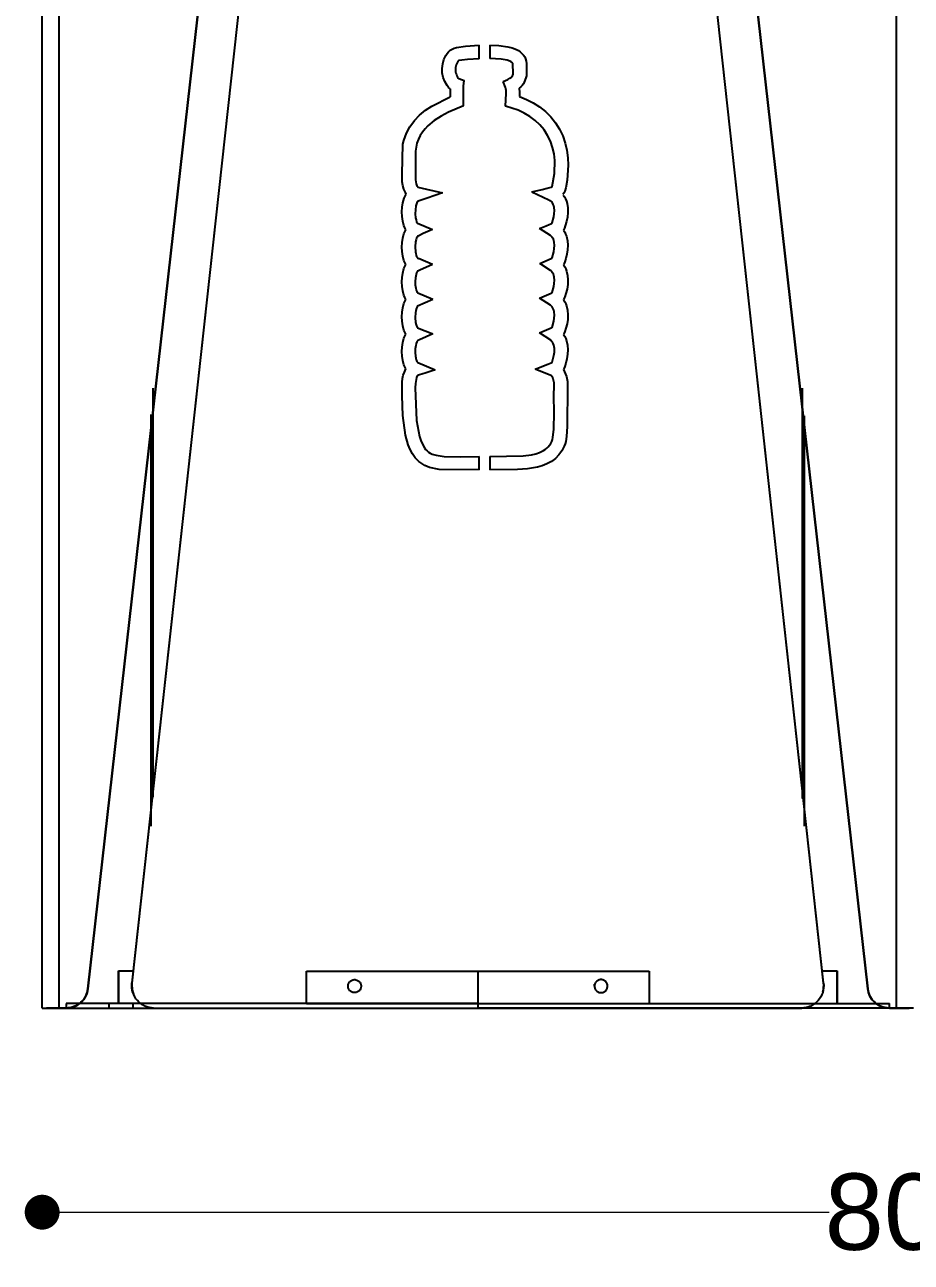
# Model space of a CAD drawing. Header units: millimetres. Extents: x 10366 to 23682, y 24552 to 29690.
# Drawn here: x 12343 to 12750, y 27474 to 28042 of the extents above; entities that cross this region are included whole.
import ezdxf

# ---------------------------------------------------------------- set-up
doc = ezdxf.new("R2010")
doc.units = ezdxf.units.MM
doc.header["$LTSCALE"] = 3
doc.layers.add('DomyÅ›lny', color=7, linetype='Continuous')
doc.styles.get("Standard").update_dxf_attribs({"font": 'arial.ttf'})
doc.dimstyles.new('MATEUSZ', dxfattribs={"dimtxt": 35, "dimasz": 16, "dimexe": 0.18, "dimexo": 0.0625, "dimgap": 0.09, "dimtad": 0, "dimdec": 0, "dimdsep": 46, "dimtxsty": 'Standard', "dimblk": 'DOT', "dimcen": 0.09, "dimse1": 1, "dimse2": 1, "dimadec": 0, "dimazin": 0, "dimtfac": 1, "dimtdec": 0, "dimtofl": 0, "dimtmove": 0, "dimatfit": 3, "dimfxl": 1, "dimtolj": 1, "dimtzin": 0, "dimlwd": 9, "dimlwe": 9, "dimarcsym": 0})

# ---------------------------------------------------------------- blocks, each defined once
blk = doc.blocks.new('_Dot')
at = {"color": 0, "linetype": 'ByBlock', "lineweight": -2}
blk.add_line((-0.5, 0), (-1, 0), dxfattribs=at)
at = {"color": 0, "linetype": 'ByBlock', "const_width": 0.5}
blk.add_lwpolyline([(-0.25, 0, 1), (0.25, 0, 1)], format="xyb", close=True, dxfattribs=at)
blk = doc.blocks.new('*D28')
at = {"color": 0, "lineweight": 9, "transparency": 16777216}
for p, q in [((12366.88, 27496.75), (12712.16, 27496.75)), ((13134.88, 27496.75), (12789.6, 27496.75))]:
    blk.add_line(p, q, dxfattribs=at)
at = {"layer": 'Defpoints', "color": 0, "transparency": 16777216}
for p in [(12350.88, 27590.42), (13150.88, 27590.42), (13150.88, 27496.75)]:
    blk.add_point(p, dxfattribs=at)
at = {"color": 0, "lineweight": 9, "transparency": 16777216, "xscale": 16, "yscale": 16, "zscale": 16, "rotation": 180}
blk.add_blockref('_Dot', (12350.88, 27496.75), dxfattribs=at)
at = {"color": 0, "lineweight": 9, "transparency": 16777216, "xscale": 16, "yscale": 16, "zscale": 16}
blk.add_blockref('_Dot', (13150.88, 27496.75), dxfattribs=at)
at = {"color": 0, "transparency": 16777216, "insert": (12750.88, 27496.75), "char_height": 35, "attachment_point": 5}
blk.add_mtext('\\A1;800', dxfattribs=at)

msp = doc.modelspace()

# ---------------------------------------------------------------- linework, layer by layer
at = {"layer": 'DomyÅ›lny'}
for p, q in [((12350.88, 27590.42), (12350.88, 28364.19)), ((12350.88, 27590.42), (12350.88, 28300.53)), ((12358.64, 27590.42), (12358.64, 28299.21)), ((12743.12, 27590.42), (12743.12, 28299.21)), ((12464.35, 28261.28), (12392.12, 27602.01)), ((12464.35, 28261.15), (12392.12, 27601.87)), ((12709.64, 27602.01), (12637.41, 28261.28)), ((12709.64, 27601.87), (12637.41, 28261.15)), ((12371.88, 27599.3), (12444.59, 28243.84)), ((12444.55, 28243.5), (12371.88, 27599.3)), ((12729.88, 27599.3), (12657.16, 28243.84)), ((12657.2, 28243.5), (12729.88, 27599.3)), ((12551.44, 28025.96), (12551.44, 28032.1)), ((12551.44, 28025.96), (12551.44, 28032.1)), ((12556.44, 28032.21), (12556.44, 28026.08)), ((12556.44, 28032.21), (12556.44, 28026.08)), ((12544.33, 28013.32), (12544.61, 28015.92)), ((12544.33, 28013.32), (12544.61, 28015.92)), ((12544.33, 28004.34), (12544.33, 28013.32)), ((12544.33, 28004.34), (12544.33, 28013.32)), ((12538.21, 28012.1), (12538.21, 28008.5)), ((12538.21, 28012.1), (12538.21, 28008.5)), ((12575.72, 27964.84), (12583.54, 27961.17)), ((12575.72, 27964.84), (12583.54, 27961.17)), ((12530.14, 27931.59), (12523.59, 27934.34)), ((12530.14, 27931.59), (12523.59, 27934.34)), ((12523.27, 27912.57), (12530.22, 27915.71)), ((12523.27, 27912.57), (12530.22, 27915.71)), ((12401.88, 27687.21), (12401.88, 27874.73)), ((12699.88, 27686.51), (12699.88, 27874.73)), ((12400.88, 27673.82), (12400.88, 27862.75)), ((12700.88, 27673.82), (12700.88, 27862.04)), ((12551.44, 27837.27), (12551.44, 27843.39)), ((12551.44, 27837.27), (12551.44, 27843.39)), ((12556.44, 27843.44), (12556.44, 27837.32)), ((12556.44, 27843.44), (12556.44, 27837.32)), ((12385.88, 27607.42), (12392.72, 27607.42)), ((12385.88, 27607.42), (12392.72, 27607.42)), ((12385.88, 27592.42), (12385.88, 27607.42)), ((12385.88, 27607.42), (12385.88, 27592.42)), ((12472.26, 27607.39), (12550.88, 27607.39)), ((12472.26, 27592.42), (12472.26, 27607.39)), ((12550.88, 27607.39), (12550.88, 27592.42)), ((12550.88, 27607.39), (12629.5, 27607.39)), ((12550.88, 27607.39), (12550.88, 27592.42)), ((12629.5, 27607.39), (12629.5, 27592.42)), ((12709.03, 27607.42), (12715.88, 27607.42)), ((12709.03, 27607.42), (12715.88, 27607.42)), ((12715.88, 27592.42), (12715.88, 27607.42)), ((12715.88, 27607.42), (12715.88, 27592.42)), ((12392.12, 27601.87), (12392.12, 27602.01)), ((12491.3, 27600.46), (12491.3, 27601.34)), ((12604.46, 27600.46), (12604.46, 27601.34)), ((12610.46, 27600.46), (12610.46, 27601.34)), ((12709.64, 27601.87), (12709.64, 27602.01)), ((12352.88, 27590.42), (12361.85, 27590.42)), ((12358.64, 27590.42), (12361.94, 27590.42)), ((12361.94, 27590.42), (12358.64, 27590.42)), ((12550.88, 27592.42), (12361.85, 27592.42)), ((12361.85, 27592.42), (12361.85, 27590.42)), ((12361.85, 27590.42), (12550.88, 27590.42)), ((12381.51, 27592.42), (12381.51, 27590.42)), ((12392.51, 27592.42), (12392.51, 27590.42)), ((12402.05, 27590.42), (12699.7, 27590.42)), ((12472.26, 27592.42), (12550.88, 27592.42)), ((12550.88, 27592.42), (12629.5, 27592.42)), ((12550.88, 27592.42), (12739.9, 27592.42)), ((12550.88, 27592.42), (12550.88, 27590.42)), ((12550.88, 27592.42), (12550.88, 27590.42)), ((12739.9, 27590.42), (12550.88, 27590.42)), ((12743.12, 27590.42), (12739.81, 27590.42)), ((12739.81, 27590.42), (12743.12, 27590.42)), ((12739.9, 27590.42), (12739.9, 27592.42)), ((12739.9, 27590.42), (12748.88, 27590.42))]:
    msp.add_line(p, q, dxfattribs=at)
for points in [[(12538.21, 28012.1, 0), (12537.44, 28012.81, 0), (12536.79, 28013.63, 0), (12535.75, 28015.43, 0), (12535, 28017.38, 0), (12534.58, 28019.42, 0), (12534.5, 28021.5, 0), (12534.76, 28023.56, 0), (12535.35, 28025.56, 0), (12536.26, 28027.43, 0), (12536.82, 28028.31, 0), (12537.46, 28029.13, 0), (12538.23, 28029.83, 0), (12539.1, 28030.4, 0), (12540.05, 28030.84, 0), (12541.05, 28031.13, 0), (12545.19, 28031.64, 0), (12551.44, 28032.1, 0)], [(12538.21, 28012.1, 0), (12537.44, 28012.81, 0), (12536.79, 28013.63, 0), (12535.75, 28015.43, 0), (12535, 28017.38, 0), (12534.58, 28019.42, 0), (12534.5, 28021.5, 0), (12534.76, 28023.56, 0), (12535.35, 28025.56, 0), (12536.26, 28027.43, 0), (12536.82, 28028.31, 0), (12537.46, 28029.13, 0), (12538.23, 28029.83, 0), (12539.1, 28030.4, 0), (12540.05, 28030.84, 0), (12541.05, 28031.13, 0), (12545.19, 28031.64, 0), (12551.44, 28032.1, 0)], [(12556.44, 28032.21, 0), (12560.57, 28032.03, 0), (12564.67, 28031.46, 0), (12566.67, 28030.93, 0), (12568.59, 28030.16, 0), (12569.49, 28029.66, 0), (12570.35, 28029.07, 0), (12571.14, 28028.4, 0), (12571.84, 28027.64, 0), (12572.41, 28026.78, 0), (12572.82, 28025.83, 0), (12573.08, 28024.83, 0), (12573.16, 28023.81, 0), (12573.18, 28019.68, 0), (12573.21, 28018.65, 0), (12573.19, 28018.13, 0), (12573.1, 28017.62, 0), (12572.96, 28017.13, 0), (12572.22, 28015.2, 0), (12571.79, 28014.4, 0), (12571.25, 28013.68, 0), (12570.62, 28013.03, 0), (12569.93, 28012.45, 0)], [(12556.44, 28032.21, 0), (12560.57, 28032.03, 0), (12564.67, 28031.46, 0), (12566.67, 28030.93, 0), (12568.59, 28030.16, 0), (12569.49, 28029.66, 0), (12570.35, 28029.07, 0), (12571.14, 28028.4, 0), (12571.84, 28027.64, 0), (12572.41, 28026.78, 0), (12572.82, 28025.83, 0), (12573.08, 28024.83, 0), (12573.16, 28023.81, 0), (12573.18, 28019.68, 0), (12573.21, 28018.65, 0), (12573.19, 28018.13, 0), (12573.1, 28017.62, 0), (12572.96, 28017.13, 0), (12572.22, 28015.2, 0), (12571.79, 28014.4, 0), (12571.25, 28013.68, 0), (12570.62, 28013.03, 0), (12569.93, 28012.45, 0)], [(12551.44, 28025.96, 0), (12546.2, 28025.57, 0), (12543.59, 28025.29, 0), (12542.28, 28025.13, 0), (12542.21, 28025.11, 0), (12542.13, 28025.08, 0), (12542.06, 28025.04, 0), (12541.99, 28024.99, 0), (12541.96, 28024.96, 0), (12541.93, 28024.93, 0), (12541.57, 28024.38, 0), (12541.26, 28023.81, 0), (12541.01, 28023.2, 0), (12540.82, 28022.57, 0), (12540.69, 28021.93, 0), (12540.63, 28021.27, 0), (12540.64, 28020.62, 0), (12540.71, 28019.97, 0), (12540.84, 28019.33, 0), (12541.04, 28018.7, 0), (12541.29, 28018.09, 0), (12541.59, 28017.51, 0), (12541.94, 28016.96, 0), (12541.97, 28016.93, 0), (12542, 28016.9, 0), (12542.07, 28016.86, 0), (12542.14, 28016.82, 0), (12544.61, 28015.92, 0)], [(12551.44, 28025.96, 0), (12546.2, 28025.57, 0), (12543.59, 28025.29, 0), (12542.28, 28025.13, 0), (12542.21, 28025.11, 0), (12542.13, 28025.08, 0), (12542.06, 28025.04, 0), (12541.99, 28024.99, 0), (12541.96, 28024.96, 0), (12541.93, 28024.93, 0), (12541.57, 28024.38, 0), (12541.26, 28023.81, 0), (12541.01, 28023.2, 0), (12540.82, 28022.57, 0), (12540.69, 28021.93, 0), (12540.63, 28021.27, 0), (12540.64, 28020.62, 0), (12540.71, 28019.97, 0), (12540.84, 28019.33, 0), (12541.04, 28018.7, 0), (12541.29, 28018.09, 0), (12541.59, 28017.51, 0), (12541.94, 28016.96, 0), (12541.97, 28016.93, 0), (12542, 28016.9, 0), (12542.07, 28016.86, 0), (12542.14, 28016.82, 0), (12544.61, 28015.92, 0)], [(12567.03, 28023.86, 0), (12566.77, 28024.09, 0), (12566.21, 28024.48, 0), (12565.59, 28024.78, 0), (12564.29, 28025.24, 0), (12561.59, 28025.76, 0), (12556.44, 28026.08, 0)], [(12567.03, 28023.86, 0), (12566.77, 28024.09, 0), (12566.21, 28024.48, 0), (12565.59, 28024.78, 0), (12564.29, 28025.24, 0), (12561.59, 28025.76, 0), (12556.44, 28026.08, 0)], [(12566.59, 28017.66, 0), (12567.08, 28018.91, 0)], [(12566.59, 28017.66, 0), (12567.08, 28018.91, 0)], [(12567.08, 28018.91, 0), (12567.03, 28023.86, 0)], [(12567.08, 28018.91, 0), (12567.03, 28023.86, 0)], [(12562.48, 28015.53, 0), (12564.61, 28016.47, 0), (12565.66, 28016.96, 0), (12566.15, 28017.28, 0), (12566.59, 28017.66, 0)], [(12562.48, 28015.53, 0), (12564.61, 28016.47, 0), (12565.66, 28016.96, 0), (12566.15, 28017.28, 0), (12566.59, 28017.66, 0)], [(12563.65, 28004.12, 0), (12563.94, 28009.95, 0), (12563.88, 28011.41, 0), (12563.77, 28012.13, 0), (12563.56, 28012.82, 0), (12562.48, 28015.53, 0)], [(12563.65, 28004.12, 0), (12563.94, 28009.95, 0), (12563.88, 28011.41, 0), (12563.77, 28012.13, 0), (12563.56, 28012.82, 0), (12562.48, 28015.53, 0)], [(12518.06, 27963.8, 0), (12517.62, 27964.55, 0), (12516.92, 27966.13, 0), (12516.45, 27967.8, 0), (12516.18, 27969.51, 0), (12516.1, 27972.97, 0), (12516.52, 27986.79, 0), (12516.91, 27988.48, 0), (12518.1, 27991.72, 0), (12519.74, 27994.77, 0), (12521.79, 27997.56, 0), (12524.18, 28000.05, 0), (12526.84, 28002.27, 0), (12529.7, 28004.22, 0), (12538.21, 28008.5, 0)], [(12518.06, 27963.8, 0), (12517.62, 27964.55, 0), (12516.92, 27966.13, 0), (12516.45, 27967.8, 0), (12516.18, 27969.51, 0), (12516.1, 27972.97, 0), (12516.52, 27986.79, 0), (12516.91, 27988.48, 0), (12518.1, 27991.72, 0), (12519.74, 27994.77, 0), (12521.79, 27997.56, 0), (12524.18, 28000.05, 0), (12526.84, 28002.27, 0), (12529.7, 28004.22, 0), (12538.21, 28008.5, 0)], [(12569.93, 28012.45, 0), (12570.07, 28010.52, 0), (12570.02, 28008.58, 0)], [(12569.93, 28012.45, 0), (12570.07, 28010.52, 0), (12570.02, 28008.58, 0)], [(12570.02, 28008.58, 0), (12573.23, 28007.29, 0), (12576.3, 28005.71, 0), (12579.21, 28003.84, 0), (12581.9, 28001.68, 0), (12584.35, 27999.25, 0), (12586.51, 27996.55, 0), (12588.36, 27993.64, 0), (12589.86, 27990.53, 0), (12591.01, 27987.28, 0), (12591.8, 27983.92, 0), (12592.26, 27980.5, 0), (12592.41, 27977.05, 0), (12591.87, 27970.18, 0), (12591.23, 27966.79, 0), (12590.79, 27965.13, 0), (12590.43, 27964.34, 0), (12589.96, 27963.62, 0)], [(12570.02, 28008.58, 0), (12573.23, 28007.29, 0), (12576.3, 28005.71, 0), (12579.21, 28003.84, 0), (12581.9, 28001.68, 0), (12584.35, 27999.25, 0), (12586.51, 27996.55, 0), (12588.36, 27993.64, 0), (12589.86, 27990.53, 0), (12591.01, 27987.28, 0), (12591.8, 27983.92, 0), (12592.26, 27980.5, 0), (12592.41, 27977.05, 0), (12591.87, 27970.18, 0), (12591.23, 27966.79, 0), (12590.79, 27965.13, 0), (12590.43, 27964.34, 0), (12589.96, 27963.62, 0)], [(12544.33, 28004.34, 0), (12537.36, 28001.41, 0), (12534.02, 27999.65, 0), (12530.85, 27997.59, 0), (12527.96, 27995.15, 0), (12526.66, 27993.78, 0), (12525.49, 27992.3, 0), (12524.47, 27990.71, 0), (12523.61, 27989.02, 0), (12522.95, 27987.26, 0), (12522.51, 27985.43, 0), (12522.34, 27983.55, 0), (12522.31, 27976, 0), (12522.22, 27972.23, 0), (12522.27, 27970.34, 0), (12522.39, 27969.41, 0), (12522.61, 27968.49, 0), (12522.94, 27967.61, 0), (12523.05, 27967.4, 0), (12523.1, 27967.29, 0), (12523.12, 27967.27, 0), (12523.12, 27967.25, 0), (12523.14, 27967.23, 0), (12523.19, 27967.19, 0), (12523.23, 27967.16, 0), (12523.29, 27967.13, 0), (12523.4, 27967.09, 0), (12534.65, 27964.42, 0)], [(12544.33, 28004.34, 0), (12537.36, 28001.41, 0), (12534.02, 27999.65, 0), (12530.85, 27997.59, 0), (12527.96, 27995.15, 0), (12526.66, 27993.78, 0), (12525.49, 27992.3, 0), (12524.47, 27990.71, 0), (12523.61, 27989.02, 0), (12522.95, 27987.26, 0), (12522.51, 27985.43, 0), (12522.34, 27983.55, 0), (12522.31, 27976, 0), (12522.22, 27972.23, 0), (12522.27, 27970.34, 0), (12522.39, 27969.41, 0), (12522.61, 27968.49, 0), (12522.94, 27967.61, 0), (12523.05, 27967.4, 0), (12523.1, 27967.29, 0), (12523.12, 27967.27, 0), (12523.12, 27967.25, 0), (12523.14, 27967.23, 0), (12523.19, 27967.19, 0), (12523.23, 27967.16, 0), (12523.29, 27967.13, 0), (12523.4, 27967.09, 0), (12534.65, 27964.42, 0)], [(12585.05, 27967.27, 0), (12586.09, 27973.22, 0), (12586.22, 27979.25, 0), (12585.87, 27982.25, 0), (12585.23, 27985.2, 0), (12584.25, 27988.05, 0), (12582.94, 27990.77, 0), (12581.31, 27993.3, 0), (12579.37, 27995.61, 0), (12577.17, 27997.67, 0), (12574.74, 27999.47, 0), (12572.14, 28001, 0), (12569.4, 28002.27, 0), (12563.65, 28004.12, 0)], [(12585.05, 27967.27, 0), (12586.09, 27973.22, 0), (12586.22, 27979.25, 0), (12585.87, 27982.25, 0), (12585.23, 27985.2, 0), (12584.25, 27988.05, 0), (12582.94, 27990.77, 0), (12581.31, 27993.3, 0), (12579.37, 27995.61, 0), (12577.17, 27997.67, 0), (12574.74, 27999.47, 0), (12572.14, 28001, 0), (12569.4, 28002.27, 0), (12563.65, 28004.12, 0)], [(12517.83, 27947.48, 0), (12517.34, 27948.42, 0), (12516.95, 27949.4, 0), (12516.4, 27951.45, 0), (12516.11, 27953.55, 0), (12516.03, 27955.67, 0), (12516.15, 27957.79, 0), (12516.49, 27959.88, 0), (12517.09, 27961.91, 0), (12517.52, 27962.88, 0), (12518.06, 27963.8, 0)], [(12517.83, 27947.48, 0), (12517.34, 27948.42, 0), (12516.95, 27949.4, 0), (12516.4, 27951.45, 0), (12516.11, 27953.55, 0), (12516.03, 27955.67, 0), (12516.15, 27957.79, 0), (12516.49, 27959.88, 0), (12517.09, 27961.91, 0), (12517.52, 27962.88, 0), (12518.06, 27963.8, 0)], [(12534.65, 27964.42, 0), (12527.57, 27962.02, 0), (12524.03, 27960.81, 0), (12523.6, 27960.63, 0), (12523.39, 27960.53, 0), (12523.29, 27960.48, 0), (12523.24, 27960.45, 0), (12523.19, 27960.42, 0), (12523.14, 27960.38, 0), (12523.12, 27960.35, 0), (12523.06, 27960.26, 0), (12522.85, 27959.84, 0), (12522.68, 27959.41, 0), (12522.44, 27958.5, 0), (12522.2, 27956.66, 0), (12522.16, 27954.79, 0), (12522.34, 27952.94, 0), (12522.52, 27952.02, 0), (12522.81, 27951.14, 0), (12523.02, 27950.72, 0), (12523.08, 27950.62, 0), (12523.12, 27950.57, 0), (12523.13, 27950.55, 0), (12523.18, 27950.51, 0), (12523.22, 27950.47, 0), (12523.27, 27950.45, 0), (12530.05, 27947.59, 0)], [(12534.65, 27964.42, 0), (12527.57, 27962.02, 0), (12524.03, 27960.81, 0), (12523.6, 27960.63, 0), (12523.39, 27960.53, 0), (12523.29, 27960.48, 0), (12523.24, 27960.45, 0), (12523.19, 27960.42, 0), (12523.14, 27960.38, 0), (12523.12, 27960.35, 0), (12523.06, 27960.26, 0), (12522.85, 27959.84, 0), (12522.68, 27959.41, 0), (12522.44, 27958.5, 0), (12522.2, 27956.66, 0), (12522.16, 27954.79, 0), (12522.34, 27952.94, 0), (12522.52, 27952.02, 0), (12522.81, 27951.14, 0), (12523.02, 27950.72, 0), (12523.08, 27950.62, 0), (12523.12, 27950.57, 0), (12523.13, 27950.55, 0), (12523.18, 27950.51, 0), (12523.22, 27950.47, 0), (12523.27, 27950.45, 0), (12530.05, 27947.59, 0)], [(12575.72, 27964.84, 0), (12580.41, 27966.01, 0), (12582.76, 27966.59, 0), (12583.93, 27966.88, 0), (12584.52, 27967.02, 0), (12584.81, 27967.1, 0), (12584.88, 27967.13, 0), (12584.94, 27967.17, 0), (12585, 27967.22, 0), (12585.03, 27967.24, 0), (12585.04, 27967.26, 0), (12585.04, 27967.27, 0), (12585.05, 27967.27, 0)], [(12575.72, 27964.84, 0), (12580.41, 27966.01, 0), (12582.76, 27966.59, 0), (12583.93, 27966.88, 0), (12584.52, 27967.02, 0), (12584.81, 27967.1, 0), (12584.88, 27967.13, 0), (12584.94, 27967.17, 0), (12585, 27967.22, 0), (12585.03, 27967.24, 0), (12585.04, 27967.26, 0), (12585.04, 27967.27, 0), (12585.05, 27967.27, 0)], [(12590.11, 27963.42, 0), (12590.68, 27962.54, 0), (12591.15, 27961.6, 0), (12591.54, 27960.61, 0), (12591.83, 27959.6, 0), (12592.17, 27957.52, 0), (12592.21, 27955.42, 0), (12592.01, 27953.32, 0), (12591.62, 27951.25, 0), (12591.05, 27949.22, 0), (12590.71, 27948.23, 0), (12590.22, 27947.3, 0)], [(12590.11, 27963.42, 0), (12590.68, 27962.54, 0), (12591.15, 27961.6, 0), (12591.54, 27960.61, 0), (12591.83, 27959.6, 0), (12592.17, 27957.52, 0), (12592.21, 27955.42, 0), (12592.01, 27953.32, 0), (12591.62, 27951.25, 0), (12591.05, 27949.22, 0), (12590.71, 27948.23, 0), (12590.22, 27947.3, 0)], [(12585.05, 27950.58, 0), (12585.8, 27953.4, 0), (12586.01, 27954.84, 0), (12586.08, 27956.3, 0), (12585.95, 27957.74, 0), (12585.78, 27958.45, 0), (12585.53, 27959.14, 0), (12585.18, 27959.77, 0), (12584.97, 27960.07, 0), (12584.72, 27960.34, 0), (12584.46, 27960.59, 0), (12584.17, 27960.81, 0), (12583.54, 27961.17, 0)], [(12585.05, 27950.58, 0), (12585.8, 27953.4, 0), (12586.01, 27954.84, 0), (12586.08, 27956.3, 0), (12585.95, 27957.74, 0), (12585.78, 27958.45, 0), (12585.53, 27959.14, 0), (12585.18, 27959.77, 0), (12584.97, 27960.07, 0), (12584.72, 27960.34, 0), (12584.46, 27960.59, 0), (12584.17, 27960.81, 0), (12583.54, 27961.17, 0)], [(12579.26, 27948.06, 0), (12582.19, 27949.27, 0), (12583.64, 27949.89, 0), (12584.36, 27950.21, 0), (12584.73, 27950.37, 0), (12584.91, 27950.45, 0), (12584.95, 27950.48, 0), (12584.99, 27950.51, 0), (12585.02, 27950.54, 0), (12585.04, 27950.56, 0), (12585.04, 27950.57, 0), (12585.05, 27950.58, 0)], [(12579.26, 27948.06, 0), (12582.19, 27949.27, 0), (12583.64, 27949.89, 0), (12584.36, 27950.21, 0), (12584.73, 27950.37, 0), (12584.91, 27950.45, 0), (12584.95, 27950.48, 0), (12584.99, 27950.51, 0), (12585.02, 27950.54, 0), (12585.04, 27950.56, 0), (12585.04, 27950.57, 0), (12585.05, 27950.58, 0)], [(12517.83, 27931.51, 0), (12517.35, 27932.43, 0), (12516.96, 27933.39, 0), (12516.42, 27935.39, 0), (12516.12, 27937.43, 0), (12516.03, 27939.5, 0), (12516.12, 27941.56, 0), (12516.42, 27943.61, 0), (12516.97, 27945.6, 0), (12517.35, 27946.56, 0), (12517.83, 27947.48, 0)], [(12517.83, 27931.51, 0), (12517.35, 27932.43, 0), (12516.96, 27933.39, 0), (12516.42, 27935.39, 0), (12516.12, 27937.43, 0), (12516.03, 27939.5, 0), (12516.12, 27941.56, 0), (12516.42, 27943.61, 0), (12516.97, 27945.6, 0), (12517.35, 27946.56, 0), (12517.83, 27947.48, 0)], [(12530.05, 27947.59, 0), (12525.87, 27945.74, 0), (12523.8, 27944.76, 0), (12523.29, 27944.51, 0), (12523.22, 27944.48, 0), (12523.17, 27944.43, 0), (12523.14, 27944.41, 0), (12523.12, 27944.38, 0), (12522.97, 27944.14, 0), (12522.74, 27943.61, 0), (12522.57, 27943.07, 0), (12522.33, 27941.95, 0), (12522.15, 27939.68, 0), (12522.28, 27937.4, 0), (12522.41, 27936.54, 0), (12522.62, 27935.69, 0), (12522.77, 27935.28, 0), (12522.95, 27934.88, 0), (12523.06, 27934.69, 0), (12523.12, 27934.6, 0), (12523.16, 27934.56, 0), (12523.2, 27934.52, 0), (12523.24, 27934.49, 0), (12523.29, 27934.47, 0), (12523.59, 27934.34, 0)], [(12530.05, 27947.59, 0), (12525.87, 27945.74, 0), (12523.8, 27944.76, 0), (12523.29, 27944.51, 0), (12523.22, 27944.48, 0), (12523.17, 27944.43, 0), (12523.14, 27944.41, 0), (12523.12, 27944.38, 0), (12522.97, 27944.14, 0), (12522.74, 27943.61, 0), (12522.57, 27943.07, 0), (12522.33, 27941.95, 0), (12522.15, 27939.68, 0), (12522.28, 27937.4, 0), (12522.41, 27936.54, 0), (12522.62, 27935.69, 0), (12522.77, 27935.28, 0), (12522.95, 27934.88, 0), (12523.06, 27934.69, 0), (12523.12, 27934.6, 0), (12523.16, 27934.56, 0), (12523.2, 27934.52, 0), (12523.24, 27934.49, 0), (12523.29, 27934.47, 0), (12523.59, 27934.34, 0)], [(12579.29, 27932.07, 0), (12584.6, 27934.35, 0), (12584.93, 27934.51, 0), (12585, 27934.56, 0), (12585.03, 27934.59, 0), (12585.05, 27934.61, 0), (12585.05, 27934.61, 0), (12585.05, 27934.62, 0), (12585.8, 27937.41, 0), (12586.01, 27938.83, 0), (12586.08, 27940.28, 0), (12585.96, 27941.71, 0), (12585.8, 27942.42, 0), (12585.57, 27943.1, 0), (12585.23, 27943.73, 0), (12585.02, 27944.03, 0), (12584.79, 27944.3, 0), (12584.53, 27944.56, 0), (12584.25, 27944.78, 0), (12579.26, 27948.06, 0)], [(12579.29, 27932.07, 0), (12584.6, 27934.35, 0), (12584.93, 27934.51, 0), (12585, 27934.56, 0), (12585.03, 27934.59, 0), (12585.05, 27934.61, 0), (12585.05, 27934.61, 0), (12585.05, 27934.62, 0), (12585.8, 27937.41, 0), (12586.01, 27938.83, 0), (12586.08, 27940.28, 0), (12585.96, 27941.71, 0), (12585.8, 27942.42, 0), (12585.57, 27943.1, 0), (12585.23, 27943.73, 0), (12585.02, 27944.03, 0), (12584.79, 27944.3, 0), (12584.53, 27944.56, 0), (12584.25, 27944.78, 0), (12579.26, 27948.06, 0)], [(12590.22, 27947.3, 0), (12590.76, 27946.41, 0), (12591.21, 27945.47, 0), (12591.58, 27944.49, 0), (12592.04, 27942.47, 0), (12592.2, 27940.39, 0), (12592.11, 27938.32, 0), (12591.81, 27936.26, 0), (12591.34, 27934.23, 0), (12590.88, 27932.74, 0), (12590.6, 27932.02, 0), (12590.22, 27931.33, 0)], [(12590.22, 27947.3, 0), (12590.76, 27946.41, 0), (12591.21, 27945.47, 0), (12591.58, 27944.49, 0), (12592.04, 27942.47, 0), (12592.2, 27940.39, 0), (12592.11, 27938.32, 0), (12591.81, 27936.26, 0), (12591.34, 27934.23, 0), (12590.88, 27932.74, 0), (12590.6, 27932.02, 0), (12590.22, 27931.33, 0)], [(12517.83, 27915.55, 0), (12517.35, 27916.46, 0), (12516.96, 27917.42, 0), (12516.42, 27919.42, 0), (12516.12, 27921.47, 0), (12516.03, 27923.53, 0), (12516.12, 27925.6, 0), (12516.42, 27927.64, 0), (12516.97, 27929.64, 0), (12517.35, 27930.59, 0), (12517.83, 27931.51, 0)], [(12517.83, 27915.55, 0), (12517.35, 27916.46, 0), (12516.96, 27917.42, 0), (12516.42, 27919.42, 0), (12516.12, 27921.47, 0), (12516.03, 27923.53, 0), (12516.12, 27925.6, 0), (12516.42, 27927.64, 0), (12516.97, 27929.64, 0), (12517.35, 27930.59, 0), (12517.83, 27931.51, 0)], [(12530.14, 27931.59, 0), (12524.31, 27929.01, 0), (12523.58, 27928.69, 0), (12523.22, 27928.51, 0), (12523.18, 27928.48, 0), (12523.14, 27928.44, 0), (12523.11, 27928.4, 0), (12522.91, 27928.06, 0), (12522.76, 27927.69, 0), (12522.52, 27926.93, 0), (12522.24, 27925.37, 0), (12522.14, 27923.78, 0), (12522.17, 27922.19, 0), (12522.38, 27920.61, 0), (12522.57, 27919.84, 0), (12522.85, 27919.09, 0), (12523.04, 27918.75, 0), (12523.1, 27918.66, 0), (12523.13, 27918.62, 0), (12523.16, 27918.59, 0), (12523.2, 27918.56, 0), (12523.24, 27918.53, 0), (12523.29, 27918.51, 0), (12530.22, 27915.71, 0)], [(12530.14, 27931.59, 0), (12524.31, 27929.01, 0), (12523.58, 27928.69, 0), (12523.22, 27928.51, 0), (12523.18, 27928.48, 0), (12523.14, 27928.44, 0), (12523.11, 27928.4, 0), (12522.91, 27928.06, 0), (12522.76, 27927.69, 0), (12522.52, 27926.93, 0), (12522.24, 27925.37, 0), (12522.14, 27923.78, 0), (12522.17, 27922.19, 0), (12522.38, 27920.61, 0), (12522.57, 27919.84, 0), (12522.85, 27919.09, 0), (12523.04, 27918.75, 0), (12523.1, 27918.66, 0), (12523.13, 27918.62, 0), (12523.16, 27918.59, 0), (12523.2, 27918.56, 0), (12523.24, 27918.53, 0), (12523.29, 27918.51, 0), (12530.22, 27915.71, 0)], [(12579.23, 27916.16, 0), (12584.57, 27918.37, 0), (12584.9, 27918.52, 0), (12584.97, 27918.57, 0), (12585.01, 27918.6, 0), (12585.04, 27918.63, 0), (12585.04, 27918.64, 0), (12585.05, 27918.65, 0), (12585.05, 27918.66, 0), (12585.8, 27921.45, 0), (12586.01, 27922.88, 0), (12586.08, 27924.32, 0), (12585.96, 27925.75, 0), (12585.81, 27926.46, 0), (12585.57, 27927.14, 0), (12585.23, 27927.77, 0), (12585.02, 27928.07, 0), (12584.79, 27928.34, 0), (12584.53, 27928.59, 0), (12584.25, 27928.82, 0), (12579.29, 27932.07, 0)], [(12579.23, 27916.16, 0), (12584.57, 27918.37, 0), (12584.9, 27918.52, 0), (12584.97, 27918.57, 0), (12585.01, 27918.6, 0), (12585.04, 27918.63, 0), (12585.04, 27918.64, 0), (12585.05, 27918.65, 0), (12585.05, 27918.66, 0), (12585.8, 27921.45, 0), (12586.01, 27922.88, 0), (12586.08, 27924.32, 0), (12585.96, 27925.75, 0), (12585.81, 27926.46, 0), (12585.57, 27927.14, 0), (12585.23, 27927.77, 0), (12585.02, 27928.07, 0), (12584.79, 27928.34, 0), (12584.53, 27928.59, 0), (12584.25, 27928.82, 0), (12579.29, 27932.07, 0)], [(12590.22, 27931.33, 0), (12590.77, 27930.44, 0), (12591.22, 27929.51, 0), (12591.59, 27928.53, 0), (12592.06, 27926.5, 0), (12592.23, 27924.43, 0), (12592.14, 27922.35, 0), (12591.83, 27920.29, 0), (12591.35, 27918.27, 0), (12590.89, 27916.78, 0), (12590.6, 27916.05, 0), (12590.22, 27915.37, 0)], [(12590.22, 27931.33, 0), (12590.77, 27930.44, 0), (12591.22, 27929.51, 0), (12591.59, 27928.53, 0), (12592.06, 27926.5, 0), (12592.23, 27924.43, 0), (12592.14, 27922.35, 0), (12591.83, 27920.29, 0), (12591.35, 27918.27, 0), (12590.89, 27916.78, 0), (12590.6, 27916.05, 0), (12590.22, 27915.37, 0)], [(12517.83, 27899.58, 0), (12517.35, 27900.5, 0), (12516.96, 27901.46, 0), (12516.42, 27903.45, 0), (12516.12, 27905.5, 0), (12516.03, 27907.57, 0), (12516.12, 27909.63, 0), (12516.42, 27911.68, 0), (12516.97, 27913.67, 0), (12517.35, 27914.63, 0), (12517.83, 27915.55, 0)], [(12517.83, 27899.58, 0), (12517.35, 27900.5, 0), (12516.96, 27901.46, 0), (12516.42, 27903.45, 0), (12516.12, 27905.5, 0), (12516.03, 27907.57, 0), (12516.12, 27909.63, 0), (12516.42, 27911.68, 0), (12516.97, 27913.67, 0), (12517.35, 27914.63, 0), (12517.83, 27915.55, 0)], [(12523.27, 27912.57, 0), (12522.98, 27912.09, 0), (12522.77, 27911.57, 0), (12522.47, 27910.5, 0), (12522.29, 27909.4, 0), (12522.17, 27907.17, 0), (12522.35, 27904.95, 0), (12522.59, 27903.86, 0), (12522.77, 27903.33, 0), (12523.02, 27902.83, 0), (12523.09, 27902.71, 0), (12523.13, 27902.66, 0), (12523.16, 27902.63, 0), (12523.21, 27902.59, 0), (12523.27, 27902.55, 0), (12530.17, 27899.76, 0)], [(12523.27, 27912.57, 0), (12522.98, 27912.09, 0), (12522.77, 27911.57, 0), (12522.47, 27910.5, 0), (12522.29, 27909.4, 0), (12522.17, 27907.17, 0), (12522.35, 27904.95, 0), (12522.59, 27903.86, 0), (12522.77, 27903.33, 0), (12523.02, 27902.83, 0), (12523.09, 27902.71, 0), (12523.13, 27902.66, 0), (12523.16, 27902.63, 0), (12523.21, 27902.59, 0), (12523.27, 27902.55, 0), (12530.17, 27899.76, 0)], [(12579.23, 27900.19, 0), (12584.59, 27902.41, 0), (12584.92, 27902.57, 0), (12584.99, 27902.62, 0), (12585.02, 27902.65, 0), (12585.04, 27902.67, 0), (12585.04, 27902.68, 0), (12585.05, 27902.69, 0), (12585.05, 27902.7, 0), (12585.8, 27905.49, 0), (12586.01, 27906.93, 0), (12586.08, 27908.37, 0), (12585.96, 27909.81, 0), (12585.8, 27910.52, 0), (12585.55, 27911.2, 0), (12585.21, 27911.84, 0), (12585, 27912.13, 0), (12584.76, 27912.4, 0), (12584.5, 27912.65, 0), (12584.22, 27912.88, 0), (12579.23, 27916.16, 0)], [(12579.23, 27900.19, 0), (12584.59, 27902.41, 0), (12584.92, 27902.57, 0), (12584.99, 27902.62, 0), (12585.02, 27902.65, 0), (12585.04, 27902.67, 0), (12585.04, 27902.68, 0), (12585.05, 27902.69, 0), (12585.05, 27902.7, 0), (12585.8, 27905.49, 0), (12586.01, 27906.93, 0), (12586.08, 27908.37, 0), (12585.96, 27909.81, 0), (12585.8, 27910.52, 0), (12585.55, 27911.2, 0), (12585.21, 27911.84, 0), (12585, 27912.13, 0), (12584.76, 27912.4, 0), (12584.5, 27912.65, 0), (12584.22, 27912.88, 0), (12579.23, 27916.16, 0)], [(12590.22, 27915.37, 0), (12590.77, 27914.48, 0), (12591.22, 27913.54, 0), (12591.59, 27912.57, 0), (12592.06, 27910.54, 0), (12592.23, 27908.46, 0), (12592.14, 27906.38, 0), (12591.84, 27904.32, 0), (12591.35, 27902.3, 0), (12590.89, 27900.81, 0), (12590.6, 27900.08, 0), (12590.22, 27899.4, 0)], [(12590.22, 27915.37, 0), (12590.77, 27914.48, 0), (12591.22, 27913.54, 0), (12591.59, 27912.57, 0), (12592.06, 27910.54, 0), (12592.23, 27908.46, 0), (12592.14, 27906.38, 0), (12591.84, 27904.32, 0), (12591.35, 27902.3, 0), (12590.89, 27900.81, 0), (12590.6, 27900.08, 0), (12590.22, 27899.4, 0)], [(12517.83, 27883.61, 0), (12517.35, 27884.53, 0), (12516.97, 27885.49, 0), (12516.42, 27887.49, 0), (12516.12, 27889.53, 0), (12516.03, 27891.6, 0), (12516.12, 27893.66, 0), (12516.42, 27895.71, 0), (12516.97, 27897.7, 0), (12517.35, 27898.66, 0), (12517.83, 27899.58, 0)], [(12517.83, 27883.61, 0), (12517.35, 27884.53, 0), (12516.97, 27885.49, 0), (12516.42, 27887.49, 0), (12516.12, 27889.53, 0), (12516.03, 27891.6, 0), (12516.12, 27893.66, 0), (12516.42, 27895.71, 0), (12516.97, 27897.7, 0), (12517.35, 27898.66, 0), (12517.83, 27899.58, 0)], [(12530.17, 27899.76, 0), (12524.07, 27897, 0), (12523.32, 27896.63, 0), (12523.23, 27896.58, 0), (12523.18, 27896.55, 0), (12523.14, 27896.52, 0), (12523.13, 27896.5, 0), (12523.07, 27896.41, 0), (12522.87, 27896.04, 0), (12522.59, 27895.25, 0), (12522.4, 27894.44, 0), (12522.19, 27892.78, 0), (12522.15, 27891.11, 0), (12522.27, 27889.45, 0), (12522.61, 27887.81, 0), (12522.75, 27887.42, 0), (12522.92, 27887.04, 0), (12523.02, 27886.86, 0), (12523.08, 27886.77, 0), (12523.14, 27886.68, 0), (12523.18, 27886.65, 0), (12523.22, 27886.62, 0), (12523.26, 27886.59, 0), (12523.31, 27886.57, 0), (12531.32, 27883.28, 0)], [(12530.17, 27899.76, 0), (12524.07, 27897, 0), (12523.32, 27896.63, 0), (12523.23, 27896.58, 0), (12523.18, 27896.55, 0), (12523.14, 27896.52, 0), (12523.13, 27896.5, 0), (12523.07, 27896.41, 0), (12522.87, 27896.04, 0), (12522.59, 27895.25, 0), (12522.4, 27894.44, 0), (12522.19, 27892.78, 0), (12522.15, 27891.11, 0), (12522.27, 27889.45, 0), (12522.61, 27887.81, 0), (12522.75, 27887.42, 0), (12522.92, 27887.04, 0), (12523.02, 27886.86, 0), (12523.08, 27886.77, 0), (12523.14, 27886.68, 0), (12523.18, 27886.65, 0), (12523.22, 27886.62, 0), (12523.26, 27886.59, 0), (12523.31, 27886.57, 0), (12531.32, 27883.28, 0)], [(12577.18, 27883.5, 0), (12583.08, 27885.84, 0), (12584.55, 27886.43, 0), (12584.91, 27886.6, 0), (12584.95, 27886.62, 0), (12584.99, 27886.65, 0), (12585.03, 27886.69, 0), (12585.04, 27886.71, 0), (12585.05, 27886.72, 0), (12585.05, 27886.73, 0), (12585.85, 27889.79, 0), (12586.05, 27891.36, 0), (12586.06, 27892.95, 0), (12585.97, 27893.73, 0), (12585.81, 27894.51, 0), (12585.54, 27895.25, 0), (12585.37, 27895.61, 0), (12585.16, 27895.94, 0), (12584.92, 27896.26, 0), (12584.65, 27896.55, 0), (12584.35, 27896.81, 0), (12579.23, 27900.19, 0)], [(12577.18, 27883.5, 0), (12583.08, 27885.84, 0), (12584.55, 27886.43, 0), (12584.91, 27886.6, 0), (12584.95, 27886.62, 0), (12584.99, 27886.65, 0), (12585.03, 27886.69, 0), (12585.04, 27886.71, 0), (12585.05, 27886.72, 0), (12585.05, 27886.73, 0), (12585.85, 27889.79, 0), (12586.05, 27891.36, 0), (12586.06, 27892.95, 0), (12585.97, 27893.73, 0), (12585.81, 27894.51, 0), (12585.54, 27895.25, 0), (12585.37, 27895.61, 0), (12585.16, 27895.94, 0), (12584.92, 27896.26, 0), (12584.65, 27896.55, 0), (12584.35, 27896.81, 0), (12579.23, 27900.19, 0)], [(12590.22, 27899.4, 0), (12590.77, 27898.51, 0), (12591.23, 27897.56, 0), (12591.59, 27896.58, 0), (12592.07, 27894.54, 0), (12592.23, 27892.45, 0), (12592.13, 27890.35, 0), (12591.82, 27888.28, 0), (12591.33, 27886.25, 0), (12590.85, 27884.75, 0), (12590.55, 27884.02, 0), (12590.16, 27883.34, 0)], [(12590.22, 27899.4, 0), (12590.77, 27898.51, 0), (12591.23, 27897.56, 0), (12591.59, 27896.58, 0), (12592.07, 27894.54, 0), (12592.23, 27892.45, 0), (12592.13, 27890.35, 0), (12591.82, 27888.28, 0), (12591.33, 27886.25, 0), (12590.85, 27884.75, 0), (12590.55, 27884.02, 0), (12590.16, 27883.34, 0)], [(12551.44, 27837.27, 0), (12533.19, 27837.54, 0), (12528.73, 27838.48, 0), (12526.6, 27839.31, 0), (12525.6, 27839.86, 0), (12524.65, 27840.49, 0), (12523.77, 27841.21, 0), (12522.19, 27842.86, 0), (12520.87, 27844.72, 0), (12519.8, 27846.73, 0), (12518.93, 27848.84, 0), (12517.68, 27853.23, 0), (12516.46, 27862.25, 0), (12516.19, 27871.36, 0), (12516.14, 27877.62, 0), (12516.35, 27879.17, 0), (12516.69, 27880.7, 0), (12517.18, 27882.19, 0), (12517.83, 27883.61, 0)], [(12551.44, 27837.27, 0), (12533.19, 27837.54, 0), (12528.73, 27838.48, 0), (12526.6, 27839.31, 0), (12525.6, 27839.86, 0), (12524.65, 27840.49, 0), (12523.77, 27841.21, 0), (12522.19, 27842.86, 0), (12520.87, 27844.72, 0), (12519.8, 27846.73, 0), (12518.93, 27848.84, 0), (12517.68, 27853.23, 0), (12516.46, 27862.25, 0), (12516.19, 27871.36, 0), (12516.14, 27877.62, 0), (12516.35, 27879.17, 0), (12516.69, 27880.7, 0), (12517.18, 27882.19, 0), (12517.83, 27883.61, 0)], [(12531.32, 27883.28, 0), (12527.21, 27881.9, 0), (12525.14, 27881.23, 0), (12524.11, 27880.91, 0), (12523.59, 27880.75, 0), (12523.33, 27880.66, 0), (12523.27, 27880.64, 0), (12523.21, 27880.6, 0), (12523.16, 27880.56, 0), (12523.13, 27880.54, 0), (12523.12, 27880.52, 0), (12523.12, 27880.51, 0), (12523.11, 27880.51, 0)], [(12531.32, 27883.28, 0), (12527.21, 27881.9, 0), (12525.14, 27881.23, 0), (12524.11, 27880.91, 0), (12523.59, 27880.75, 0), (12523.33, 27880.66, 0), (12523.27, 27880.64, 0), (12523.21, 27880.6, 0), (12523.16, 27880.56, 0), (12523.13, 27880.54, 0), (12523.12, 27880.52, 0), (12523.12, 27880.51, 0), (12523.11, 27880.51, 0)], [(12590.16, 27883.34, 0), (12590.73, 27882.34, 0), (12591.2, 27881.28, 0), (12591.56, 27880.19, 0), (12591.99, 27877.92, 0), (12592.12, 27875.62, 0), (12591.93, 27857.18, 0), (12591.63, 27852.58, 0), (12591.27, 27850.31, 0), (12590.98, 27849.19, 0), (12590.57, 27848.12, 0), (12589.48, 27846.09, 0), (12588.11, 27844.24, 0), (12586.49, 27842.6, 0), (12584.65, 27841.22, 0), (12582.63, 27840.1, 0), (12580.5, 27839.22, 0), (12578.29, 27838.55, 0), (12573.75, 27837.74, 0), (12569.14, 27837.44, 0), (12556.44, 27837.32, 0)], [(12590.16, 27883.34, 0), (12590.73, 27882.34, 0), (12591.2, 27881.28, 0), (12591.56, 27880.19, 0), (12591.99, 27877.92, 0), (12592.12, 27875.62, 0), (12591.93, 27857.18, 0), (12591.63, 27852.58, 0), (12591.27, 27850.31, 0), (12590.98, 27849.19, 0), (12590.57, 27848.12, 0), (12589.48, 27846.09, 0), (12588.11, 27844.24, 0), (12586.49, 27842.6, 0), (12584.65, 27841.22, 0), (12582.63, 27840.1, 0), (12580.5, 27839.22, 0), (12578.29, 27838.55, 0), (12573.75, 27837.74, 0), (12569.14, 27837.44, 0), (12556.44, 27837.32, 0)], [(12584.63, 27880.54, 0), (12584.58, 27880.58, 0), (12584.53, 27880.62, 0), (12584.47, 27880.65, 0), (12577.18, 27883.5, 0)], [(12584.63, 27880.54, 0), (12584.58, 27880.58, 0), (12584.53, 27880.62, 0), (12584.47, 27880.65, 0), (12577.18, 27883.5, 0)], [(12523.11, 27880.51, 0), (12522.77, 27879.63, 0), (12522.52, 27878.73, 0), (12522.23, 27876.87, 0), (12522.19, 27875, 0), (12522.8, 27860, 0), (12524.12, 27852.61, 0), (12524.7, 27850.83, 0), (12525.43, 27849.1, 0), (12526.38, 27847.48, 0), (12526.94, 27846.74, 0), (12527.58, 27846.05, 0), (12528.3, 27845.44, 0), (12529.08, 27844.93, 0), (12529.93, 27844.54, 0), (12531.74, 27844.01, 0), (12535.46, 27843.46, 0), (12542.98, 27843.31, 0), (12551.44, 27843.39, 0)], [(12523.11, 27880.51, 0), (12522.77, 27879.63, 0), (12522.52, 27878.73, 0), (12522.23, 27876.87, 0), (12522.19, 27875, 0), (12522.8, 27860, 0), (12524.12, 27852.61, 0), (12524.7, 27850.83, 0), (12525.43, 27849.1, 0), (12526.38, 27847.48, 0), (12526.94, 27846.74, 0), (12527.58, 27846.05, 0), (12528.3, 27845.44, 0), (12529.08, 27844.93, 0), (12529.93, 27844.54, 0), (12531.74, 27844.01, 0), (12535.46, 27843.46, 0), (12542.98, 27843.31, 0), (12551.44, 27843.39, 0)], [(12556.44, 27843.44, 0), (12571.78, 27843.73, 0), (12575.59, 27844.23, 0), (12577.45, 27844.67, 0), (12579.27, 27845.29, 0), (12580.99, 27846.14, 0), (12581.79, 27846.67, 0), (12582.54, 27847.27, 0), (12583.22, 27847.95, 0), (12583.83, 27848.68, 0), (12584.37, 27849.48, 0), (12584.83, 27850.32, 0), (12585.03, 27850.75, 0), (12585.19, 27851.2, 0), (12585.39, 27852.14, 0), (12585.75, 27855.95, 0), (12585.92, 27863.61, 0), (12585.85, 27871.27, 0), (12585.99, 27876.05, 0), (12585.91, 27877.24, 0), (12585.7, 27878.42, 0), (12585.52, 27878.99, 0), (12585.28, 27879.54, 0), (12584.98, 27880.06, 0), (12584.63, 27880.54, 0)], [(12556.44, 27843.44, 0), (12571.78, 27843.73, 0), (12575.59, 27844.23, 0), (12577.45, 27844.67, 0), (12579.27, 27845.29, 0), (12580.99, 27846.14, 0), (12581.79, 27846.67, 0), (12582.54, 27847.27, 0), (12583.22, 27847.95, 0), (12583.83, 27848.68, 0), (12584.37, 27849.48, 0), (12584.83, 27850.32, 0), (12585.03, 27850.75, 0), (12585.19, 27851.2, 0), (12585.39, 27852.14, 0), (12585.75, 27855.95, 0), (12585.92, 27863.61, 0), (12585.85, 27871.27, 0), (12585.99, 27876.05, 0), (12585.91, 27877.24, 0), (12585.7, 27878.42, 0), (12585.52, 27878.99, 0), (12585.28, 27879.54, 0), (12584.98, 27880.06, 0), (12584.63, 27880.54, 0)], [(12371.88, 27599.3, 0), (12371.73, 27598.38, 0), (12371.5, 27597.47, 0), (12371.18, 27596.6, 0), (12370.79, 27595.76, 0), (12370.32, 27594.96, 0), (12369.79, 27594.22, 0), (12369.18, 27593.53, 0), (12368.53, 27592.9, 0), (12367.82, 27592.33, 0), (12367.06, 27591.83, 0), (12366.27, 27591.41, 0), (12365.44, 27591.05, 0), (12364.59, 27590.78, 0), (12363.72, 27590.58, 0), (12362.85, 27590.46, 0), (12361.94, 27590.42, 0)], [(12361.94, 27590.42, 0), (12362.88, 27590.47, 0), (12363.81, 27590.6, 0), (12364.71, 27590.82, 0), (12365.59, 27591.11, 0), (12366.44, 27591.49, 0), (12367.24, 27591.94, 0), (12367.99, 27592.46, 0), (12368.69, 27593.04, 0), (12369.33, 27593.68, 0), (12369.91, 27594.38, 0), (12370.42, 27595.12, 0), (12370.86, 27595.9, 0), (12371.23, 27596.71, 0), (12371.52, 27597.56, 0), (12371.74, 27598.41, 0), (12371.88, 27599.3, 0)], [(12392.12, 27602.01, 0), (12392.05, 27600.73, 0), (12392.15, 27599.44, 0), (12392.4, 27598.15, 0), (12392.82, 27596.9, 0)], [(12402.05, 27590.42, 0), (12401.02, 27590.48, 0), (12399.99, 27590.64, 0), (12398.96, 27590.93, 0), (12397.97, 27591.32, 0), (12397.02, 27591.82, 0), (12396.13, 27592.42, 0), (12395.32, 27593.1, 0), (12394.6, 27593.86, 0), (12393.95, 27594.69, 0), (12393.38, 27595.59, 0), (12392.9, 27596.57, 0), (12392.52, 27597.59, 0), (12392.25, 27598.66, 0), (12392.1, 27599.74, 0), (12392.05, 27600.81, 0), (12392.12, 27601.87, 0)], [(12709.64, 27601.87, 0), (12709.7, 27600.81, 0), (12709.66, 27599.74, 0), (12709.5, 27598.66, 0), (12709.23, 27597.59, 0), (12708.86, 27596.57, 0), (12708.38, 27595.59, 0), (12707.81, 27594.69, 0), (12707.16, 27593.86, 0), (12706.44, 27593.1, 0), (12705.62, 27592.42, 0), (12704.74, 27591.82, 0), (12703.79, 27591.32, 0), (12702.79, 27590.93, 0), (12701.77, 27590.64, 0), (12700.73, 27590.48, 0), (12699.7, 27590.42, 0)], [(12709.25, 27597.77, 0), (12709.51, 27598.82, 0), (12709.66, 27599.89, 0), (12709.7, 27600.96, 0), (12709.64, 27602.01, 0)], [(12729.88, 27599.3, 0), (12730.03, 27598.38, 0), (12730.26, 27597.47, 0), (12730.58, 27596.6, 0), (12730.97, 27595.76, 0), (12731.44, 27594.96, 0), (12731.97, 27594.22, 0), (12732.57, 27593.53, 0), (12733.23, 27592.9, 0), (12733.94, 27592.33, 0), (12734.7, 27591.83, 0), (12735.49, 27591.41, 0), (12736.32, 27591.05, 0), (12737.16, 27590.78, 0), (12738.04, 27590.58, 0), (12738.91, 27590.46, 0), (12739.81, 27590.42, 0)], [(12739.81, 27590.42, 0), (12738.88, 27590.47, 0), (12737.95, 27590.6, 0), (12737.04, 27590.82, 0), (12736.17, 27591.11, 0), (12735.32, 27591.49, 0), (12734.52, 27591.94, 0), (12733.77, 27592.46, 0), (12733.07, 27593.04, 0), (12732.42, 27593.68, 0), (12731.84, 27594.38, 0), (12731.34, 27595.12, 0), (12730.89, 27595.9, 0), (12730.53, 27596.71, 0), (12730.23, 27597.56, 0), (12730.02, 27598.41, 0), (12729.88, 27599.3, 0)], [(12350.88, 27590.42, 0), (12350.88, 27590.42, 0), (12350.88, 27590.42, 0), (12350.88, 27590.42, 0), (12350.88, 27590.42, 0), (12350.88, 27590.42, 0), (12350.88, 27590.42, 0), (12350.88, 27590.42, 0), (12350.88, 27590.42, 0), (12350.88, 27590.42, 0), (12350.88, 27590.42, 0), (12350.89, 27590.42, 0), (12350.94, 27590.42, 0), (12351.13, 27590.42, 0), (12353.1, 27590.42, 0), (12358.64, 27590.42, 0)], [(12358.64, 27590.42, 0), (12352.88, 27590.42, 0)], [(12399.43, 27590.92, 0), (12400.74, 27590.65, 0), (12402.05, 27590.56, 0)], [(12699.7, 27590.56, 0), (12700.59, 27590.6, 0), (12701.48, 27590.72, 0), (12702.36, 27590.93, 0), (12703.23, 27591.22, 0)], [(12750.88, 27590.42, 0), (12750.88, 27590.42, 0), (12750.88, 27590.42, 0), (12750.88, 27590.42, 0), (12750.88, 27590.42, 0), (12750.88, 27590.42, 0), (12750.88, 27590.42, 0), (12750.88, 27590.42, 0), (12750.88, 27590.42, 0), (12750.88, 27590.42, 0), (12750.87, 27590.42, 0), (12750.86, 27590.42, 0), (12750.73, 27590.42, 0), (12750.08, 27590.42, 0), (12743.12, 27590.42, 0)], [(12743.12, 27590.42, 0), (12748.88, 27590.42, 0)]]:
    msp.add_polyline3d(points, dxfattribs=at)
for points in [[(12491.3, 27600.46, 0), (12491.31, 27600.73, 0), (12491.35, 27601.01, 0), (12491.41, 27601.29, 0), (12491.51, 27601.56, 0), (12491.63, 27601.84, 0), (12491.79, 27602.1, 0), (12491.97, 27602.35, 0), (12492.18, 27602.58, 0), (12492.41, 27602.79, 0), (12492.66, 27602.97, 0), (12492.92, 27603.12, 0), (12493.19, 27603.25, 0), (12493.47, 27603.34, 0), (12493.75, 27603.41, 0), (12494.03, 27603.44, 0), (12494.3, 27603.46, 0), (12494.57, 27603.44, 0), (12494.84, 27603.41, 0), (12495.12, 27603.34, 0), (12495.4, 27603.25, 0), (12495.68, 27603.12, 0), (12495.94, 27602.97, 0), (12496.19, 27602.79, 0), (12496.42, 27602.58, 0), (12496.63, 27602.35, 0), (12496.81, 27602.1, 0), (12496.96, 27601.84, 0), (12497.09, 27601.56, 0), (12497.18, 27601.29, 0), (12497.25, 27601.01, 0), (12497.29, 27600.73, 0), (12497.3, 27600.46, 0), (12497.29, 27600.19, 0), (12497.25, 27599.92, 0), (12497.18, 27599.64, 0), (12497.09, 27599.36, 0), (12496.96, 27599.09, 0), (12496.81, 27598.82, 0), (12496.63, 27598.57, 0), (12496.42, 27598.34, 0), (12496.19, 27598.14, 0), (12495.94, 27597.96, 0), (12495.68, 27597.8, 0), (12495.4, 27597.68, 0), (12495.12, 27597.58, 0), (12494.84, 27597.52, 0), (12494.57, 27597.48, 0), (12494.3, 27597.47, 0), (12494.03, 27597.48, 0), (12493.75, 27597.52, 0), (12493.47, 27597.58, 0), (12493.19, 27597.68, 0), (12492.92, 27597.8, 0), (12492.66, 27597.96, 0), (12492.41, 27598.14, 0), (12492.18, 27598.34, 0), (12491.97, 27598.57, 0), (12491.79, 27598.82, 0), (12491.63, 27599.09, 0), (12491.51, 27599.36, 0), (12491.41, 27599.64, 0), (12491.35, 27599.92, 0), (12491.31, 27600.19, 0)], [(12610.46, 27600.46, 0), (12610.45, 27600.73, 0), (12610.41, 27601.01, 0), (12610.34, 27601.29, 0), (12610.25, 27601.56, 0), (12610.12, 27601.84, 0), (12609.97, 27602.1, 0), (12609.79, 27602.35, 0), (12609.58, 27602.58, 0), (12609.35, 27602.79, 0), (12609.1, 27602.97, 0), (12608.84, 27603.12, 0), (12608.56, 27603.25, 0), (12608.28, 27603.34, 0), (12608.01, 27603.41, 0), (12607.73, 27603.44, 0), (12607.46, 27603.46, 0), (12607.19, 27603.44, 0), (12606.91, 27603.41, 0), (12606.63, 27603.34, 0), (12606.36, 27603.25, 0), (12606.08, 27603.12, 0), (12605.82, 27602.97, 0), (12605.57, 27602.79, 0), (12605.34, 27602.58, 0), (12605.13, 27602.35, 0), (12604.95, 27602.1, 0), (12604.79, 27601.84, 0), (12604.67, 27601.56, 0), (12604.58, 27601.29, 0), (12604.51, 27601.01, 0), (12604.47, 27600.73, 0), (12604.46, 27600.46, 0), (12604.47, 27600.19, 0), (12604.51, 27599.92, 0), (12604.58, 27599.64, 0), (12604.67, 27599.36, 0), (12604.79, 27599.09, 0), (12604.95, 27598.82, 0), (12605.13, 27598.57, 0), (12605.34, 27598.34, 0), (12605.57, 27598.14, 0), (12605.82, 27597.96, 0), (12606.08, 27597.8, 0), (12606.36, 27597.68, 0), (12606.63, 27597.58, 0), (12606.91, 27597.52, 0), (12607.19, 27597.48, 0), (12607.46, 27597.47, 0), (12607.73, 27597.48, 0), (12608.01, 27597.52, 0), (12608.28, 27597.58, 0), (12608.56, 27597.68, 0), (12608.84, 27597.8, 0), (12609.1, 27597.96, 0), (12609.35, 27598.14, 0), (12609.58, 27598.34, 0), (12609.79, 27598.57, 0), (12609.97, 27598.82, 0), (12610.12, 27599.09, 0), (12610.25, 27599.36, 0), (12610.34, 27599.64, 0), (12610.41, 27599.92, 0), (12610.45, 27600.19, 0)]]:
    msp.add_polyline3d(points, close=True, dxfattribs=at)

# ---------------------------------------------------------------- dimensions: what is measured, and where the dimension line sits
dim = msp.add_linear_dim(base=(13150.88, 27496.75), p1=(12350.88, 27590.42), p2=(13150.88, 27590.42), dimstyle='MATEUSZ')
dim.commit()
dim.dimension.update_dxf_attribs({"geometry": '*D28', "text_midpoint": (12750.88, 27496.75)})

doc.saveas('drawing.dxf')
